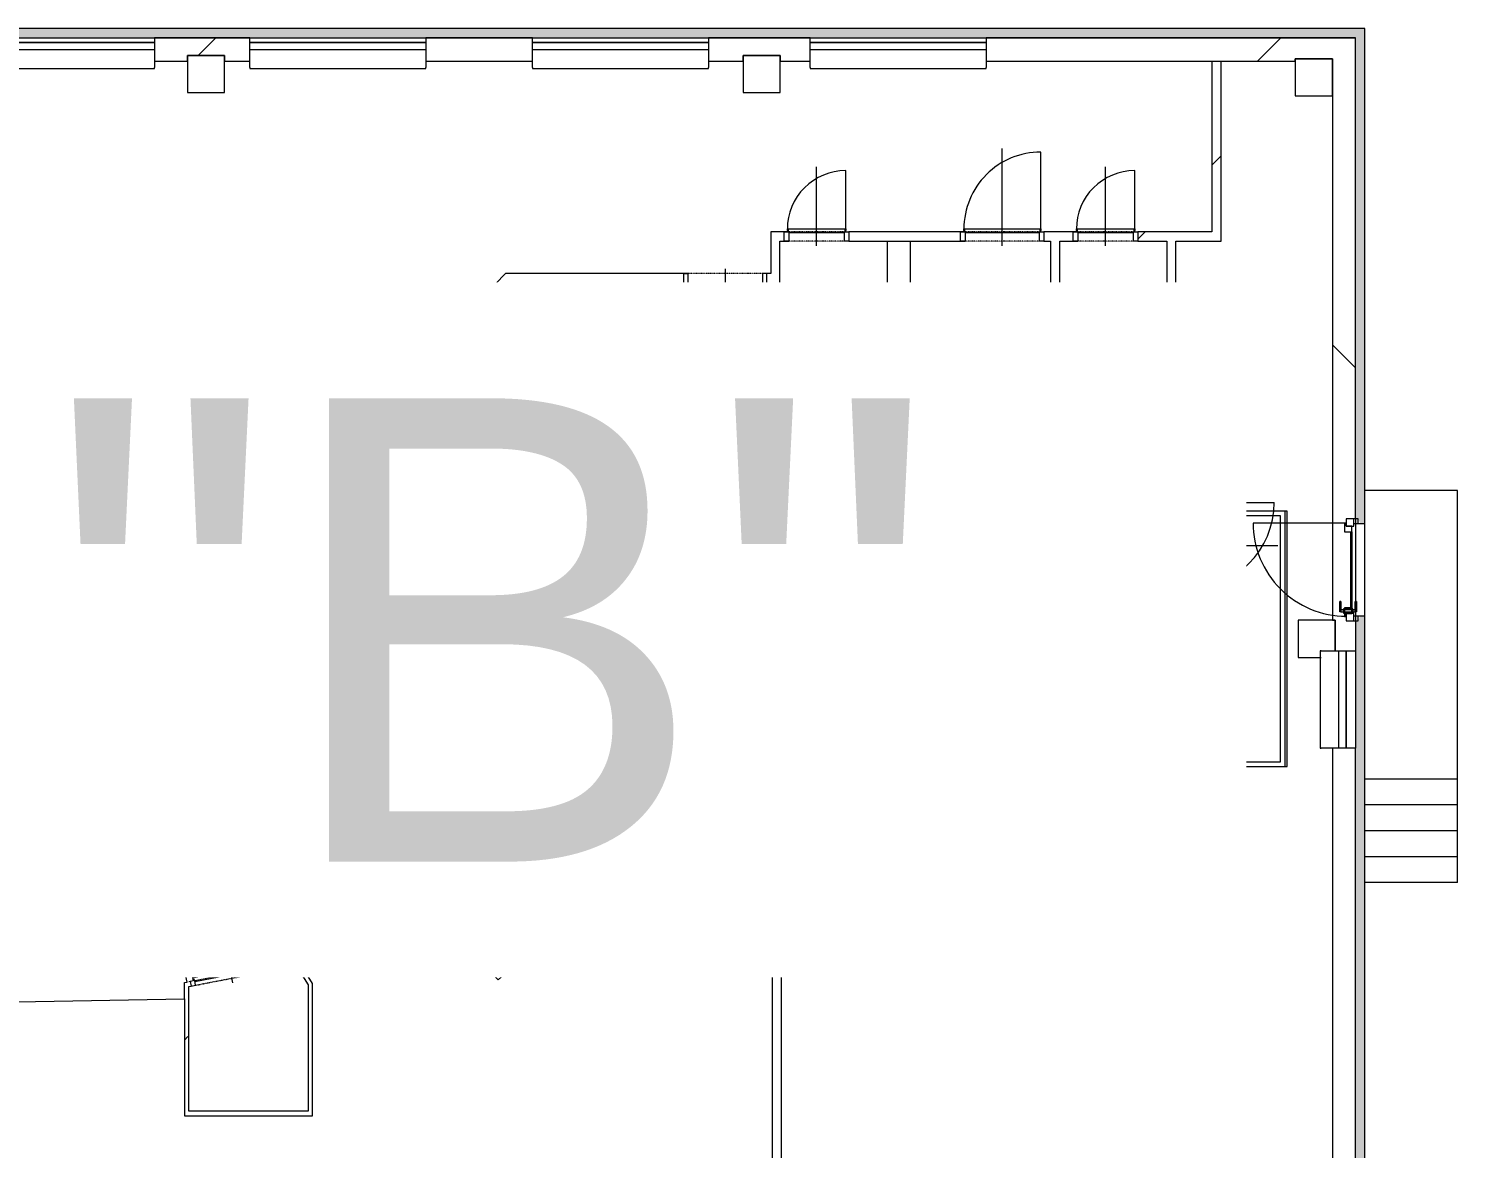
# Model space of a CAD drawing. Header units: millimetres. Extents: x 46521 to 258066, y -45352 to 20466.
# Drawn here: x 198376 to 213802, y -4219 to 7864 of the extents above; entities that cross this region are included whole.
import ezdxf

# ---------------------------------------------------------------- set-up
doc = ezdxf.new("R2010")
doc.units = ezdxf.units.MM
doc.linetypes.add('Čerchovaná se dvěma tečkami', pattern=[2.59, 1, -0.53, 0, -0.53, 0, -0.53])
for name, color, linetype, lineweight in [('A-AREA', 32, 'Continuous', 9), ('A-DOOR', 31, 'Continuous', 13), ('A-DOOR-FRAM', 31, 'Continuous', 25), ('A-FLOR', 192, 'Continuous', 13), ('A-FLOR-HRAL', 11, 'Continuous', 13), ('A-GENM', 13, 'Continuous', 13), ('A-GLAZ', 151, 'Continuous', 13), ('A-GLAZ-SILL', 1, 'Continuous', 13), ('A-WALL', 113, 'Continuous', 13), ('A-WALL-PATT', 111, 'Continuous', 35), ('G-ANNO-TEXT', 231, 'Continuous', 9), ('I-FURN', 30, 'Continuous', 13), ('S-COLS', 52, 'Continuous', 13), ('S-STRS', 31, 'Continuous', 13), ('S-STRS-MBND', 31, 'Continuous', 13)]:
    doc.layers.add(name, color=color, linetype=linetype, lineweight=lineweight)
doc.styles.add('Arial_3', font='arial.ttf', dxfattribs={"height": 5000})
pattern_1 = [(45, (128393, 0), (-7184.2, 7184.2), []), (45, (131267, 0), (-7184.2, 7184.2), []), (45, (137014, 0), (-4310.5, 10057.9), [4064, -2032, 67.06, -1964.94])]
pattern_2 = [(45, (128393, 0), (-4242.64, 4242.64), [])]
pattern_3 = [(45, (128393, 0), (-7184.2, 7184.2), []), (45, (131267, -3e-12), (-7184.2, 7184.2), []), (45, (137014, -7e-12), (-4310.5, 10057.9), [4064, -2032, 67.06, -1964.94])]

# ---------------------------------------------------------------- blocks, each defined once
blk = doc.blocks.new('OKNO_2k_ - OKNO_2k_1900x1400-1963744-Mapka _ závislý 6')
at = {"layer": 'A-GLAZ', "lineweight": 9}
for p, q in [((-950, 126), (950, 126)), ((-950, 75), (-950, 126)), ((950, 75), (-950, 75)), ((-950, 75), (950, 75)), ((-950, -5), (-950, 75)), ((950, 126), (950, 75)), ((950, 75), (950, -5)), ((950, -5), (-950, -5))]:
    blk.add_line(p, q, dxfattribs=at)
blk = doc.blocks.new('Betonový čtvercový sloup - 400 x 400-2030943-Mapka _ závislý 6')
at = {"layer": 'S-COLS', "lineweight": 9}
h = blk.add_hatch(dxfattribs=at)
h.set_pattern_fill('FP_96', color=256, style=0, pattern_type=2)
h.set_pattern_definition([(45, (-77898, -1279), (-7184.2, 7184.2), []), (45, (-75025, -1279), (-7184.2, 7184.2), []), (45, (-69277, -1279), (-4310.5, 10057.9), [4064, -2032, 67.06, -1964.94])])
h.paths.add_polyline_path([(200, -200), (200, 200), (-200, 200), (-200, -200)])
for p, q in [((200, 200), (-200, 200)), ((-200, 200), (-200, -200)), ((200, -200), (200, 200)), ((-200, -200), (200, -200))]:
    blk.add_line(p, q, dxfattribs=at)
blk = doc.blocks.new('Betonový čtvercový sloup - 400 x 400-V24-Mapka _ závislý 6')
at = {"layer": 'S-COLS', "lineweight": 9}
h = blk.add_hatch(dxfattribs=at)
h.set_pattern_fill('FP_97', color=256, style=0, pattern_type=2)
h.set_pattern_definition([(45, (-71899, -1279), (-7184.2, 7184.2), []), (45, (-69026, -1279), (-7184.2, 7184.2), []), (45, (-63278, -1279), (-4310.5, 10057.9), [4064, -2032, 67.06, -1964.94])])
h.paths.add_polyline_path([(200, -200), (200, 200), (-200, 200), (-200, -200)])
for p, q in [((200, 200), (-200, 200)), ((-200, 200), (-200, -200)), ((200, -200), (200, 200)), ((-200, -200), (200, -200))]:
    blk.add_line(p, q, dxfattribs=at)
blk = doc.blocks.new('OKNO_1k - OKNO_1k_900x550-2034296-Mapka _ závislý 6')
at = {"layer": 'A-GLAZ', "lineweight": 9}
for p, q in [((-525, 126), (525, 126)), ((-525, 25), (-525, 126)), ((525, 25), (-525, 25)), ((-525, 25), (525, 25)), ((-525, -55), (-525, 25)), ((525, 126), (525, 25)), ((525, 25), (525, -55)), ((525, -55), (-525, -55))]:
    blk.add_line(p, q, dxfattribs=at)
blk = doc.blocks.new('parapet s nosem_vnitní - parapet s nosem_vnitní-1688577-Mapka _ závislý 6')
at = {"layer": 'A-GENM', "lineweight": 9}
for p, q in [((-525, -190), (-525, 0)), ((525, 0), (525, -190)), ((-525, -190), (-525, -200)), ((-525, -200), (525, -200)), ((-525, -200), (525, -200)), ((525, -200), (525, -190))]:
    blk.add_line(p, q, dxfattribs=at)
blk = doc.blocks.new('parapet s nosem_vnitní - parapet s nosem_vnitní-1349022-Mapka _ závislý 6')
at = {"layer": 'A-GENM', "lineweight": 9}
for p, q in [((-950, -190), (-950, 0)), ((950, 0), (950, -190)), ((-950, -190), (-950, -200)), ((-950, -200), (950, -200)), ((-950, -200), (950, -200)), ((950, -200), (950, -190))]:
    blk.add_line(p, q, dxfattribs=at)
blk = doc.blocks.new('OKNO_dvere vchod_1k_nadsvetlik - vstupni dvere 1000_2200-1689678-Mapka _ závislý 6')
at = {"layer": 'A-GLAZ', "lineweight": 9}
for p, q in [((-990, -20), (-1040, -20)), ((-1040, -20), (-1040, -71)), ((-1040, -70), (-1040, -150)), ((-960, -70), (-1040, -70)), ((-1040, -71), (-990, -71)), ((-1040, -150), (-960, -150)), ((-995, -150), (-995, -1155)), ((-960, -150), (-995, -150)), ((-995, -150), (-995, -170)), ((-990, -71), (-990, -20)), ((-960, -150), (-960, -70)), ((-960, -90), (-960, -150)), ((-900, -90), (-960, -90)), ((-900, -170), (-900, -90)), ((-900, -90), (-80, -90)), ((-147, -40), (-37, -40)), ((-37, -40), (-147, -40)), ((-147, -53), (-147, -40)), ((-147, -40), (-147, -53)), ((-147, -53), (-37, -53)), ((-37, -53), (-147, -53)), ((-20, -90), (-80, -90)), ((-80, -90), (-80, -170)), ((-70, -80), (-70, -180)), ((-24, -80), (-70, -80)), ((-24, -80), (-70, -80)), ((-24, -80), (-70, -80)), ((-24, -80), (-70, -80)), ((-57, -53), (-57, -207)), ((-37, -53), (-57, -53)), ((-37, -53), (-57, -53)), ((-51, -80), (-43, -80)), ((-51, -80), (-43, -80)), ((-37, -40), (-37, -53)), ((-37, -40), (-37, -53)), ((-37, -207), (-37, -53)), ((-24, -180), (-24, -80)), ((-24, -180), (-24, -151)), ((60, -70), (-20, -70)), ((-20, -70), (-20, -150)), ((-20, -150), (-20, -90)), ((-20, -150), (60, -150)), ((15, -150), (-20, -150)), ((60, -20), (10, -20)), ((10, -20), (10, -71)), ((10, -71), (60, -71)), ((15, -170), (15, -150)), ((60, -71), (60, -20)), ((60, -150), (60, -70)), ((-995, -170), (-900, -170)), ((-147, -207), (-37, -207)), ((-37, -207), (-147, -207)), ((-147, -207), (-147, -220)), ((-147, -220), (-147, -207)), ((-147, -220), (-37, -220)), ((-37, -220), (-147, -220)), ((-80, -170), (15, -170)), ((-70, -180), (-24, -180)), ((-70, -180), (-24, -180)), ((-70, -180), (-24, -180)), ((-70, -180), (-24, -180)), ((-57, -207), (-37, -207)), ((-57, -207), (-37, -207)), ((-43, -180), (-51, -180)), ((-43, -180), (-51, -180)), ((-37, -207), (-37, -220)), ((-37, -207), (-37, -220))]:
    blk.add_line(p, q, dxfattribs=at)
blk.add_arc((-995, -150), 1005, 270, 0, dxfattribs=at)
at = {"layer": 'A-GLAZ-SILL', "lineweight": 9}
blk.add_line((-1040, -50), (60, -50), dxfattribs=at)
blk = doc.blocks.new('DVERE_1k_oblozka - DD03_01_600x1970_koupelna-2058719-Mapka _ závislý 6')
at = {"layer": 'A-DOOR', "lineweight": 9}
for p, q in [((-315, 47), (-315, 707)), ((0, -103), (0, 747)), ((-300, 47), (-350, 47)), ((-350, 47), (-350, -53)), ((315, 77), (-315, 77)), ((-315, 77), (-315, 62)), ((-315, 62), (-300, 62)), ((-300, -53), (-300, 47)), ((-300, 37), (300, 37)), ((205, 77), (-205, 77)), ((300, 62), (315, 62)), ((350, 47), (300, 47)), ((300, 47), (300, -53)), ((315, 62), (315, 77)), ((315, 77), (315, 47)), ((350, -53), (350, 47)), ((-350, -53), (-300, -53)), ((300, -53), (350, -53))]:
    blk.add_line(p, q, dxfattribs=at)
at = {"layer": 'A-DOOR', "linetype": 'Čerchovaná se dvěma tečkami', "lineweight": 9}
for p, q in [((-300, 47), (300, 47)), ((-300, -53), (300, -53))]:
    blk.add_line(p, q, dxfattribs=at)
at = {"layer": 'A-DOOR', "lineweight": 9}
blk.add_arc((-315, 77), 630, 360, 90, dxfattribs=at)
at = {"layer": 'A-DOOR-FRAM', "lineweight": 9}
for p, q in [((-300, 47), (-350, 47)), ((-300, -53), (-300, 47)), ((300, 47), (300, -53)), ((300, 47), (350, 47)), ((-350, -53), (-300, -53)), ((350, -53), (300, -53))]:
    blk.add_line(p, q, dxfattribs=at)
blk = doc.blocks.new('DVERE_1k_oblozka - DD03_01_600x1970_koupelna-2058716-Mapka _ závislý 6')
at = {"layer": 'A-DOOR', "lineweight": 9}
for p, q in [((-350, 53), (-300, 53)), ((-350, -47), (-350, 53)), ((-300, 53), (-300, -47)), ((0, 103), (0, -747)), ((300, 53), (350, 53)), ((300, -47), (300, 53)), ((350, 53), (350, -47)), ((-300, -47), (-350, -47)), ((-315, -47), (-315, -707)), ((-315, -62), (-300, -62)), ((-315, -77), (-315, -62)), ((315, -77), (-315, -77)), ((-300, -37), (300, -37)), ((205, -77), (-205, -77)), ((350, -47), (300, -47)), ((300, -62), (315, -62)), ((315, -77), (315, -47)), ((315, -62), (315, -77))]:
    blk.add_line(p, q, dxfattribs=at)
at = {"layer": 'A-DOOR', "linetype": 'Čerchovaná se dvěma tečkami', "lineweight": 9}
for p, q in [((-300, 53), (300, 53)), ((-300, -47), (300, -47))]:
    blk.add_line(p, q, dxfattribs=at)
at = {"layer": 'A-DOOR', "lineweight": 9}
blk.add_arc((-315, -77), 630, 270, 0, dxfattribs=at)
at = {"layer": 'A-DOOR-FRAM', "lineweight": 9}
for p, q in [((-350, 53), (-300, 53)), ((-300, 53), (-300, -47)), ((300, -47), (300, 53)), ((350, 53), (300, 53)), ((-300, -47), (-350, -47)), ((300, -47), (350, -47))]:
    blk.add_line(p, q, dxfattribs=at)
blk = doc.blocks.new('DVERE_1k_oblozka - DD03_01_900x1970-2058718-Mapka _ závislý 6')
at = {"layer": 'A-DOOR', "lineweight": 9}
for p, q in [((-465, 47), (-465, 1007)), ((0, -103), (0, 1047)), ((-450, 47), (-500, 47)), ((-500, 47), (-500, -53)), ((465, 77), (-465, 77)), ((-465, 77), (-465, 62)), ((-465, 62), (-450, 62)), ((-450, -53), (-450, 47)), ((-450, 37), (450, 37)), ((355, 77), (-355, 77)), ((450, 62), (465, 62)), ((500, 47), (450, 47)), ((450, 47), (450, -53)), ((465, 62), (465, 77)), ((465, 77), (465, 47)), ((500, -53), (500, 47)), ((-500, -53), (-450, -53)), ((450, -53), (500, -53))]:
    blk.add_line(p, q, dxfattribs=at)
at = {"layer": 'A-DOOR', "linetype": 'Čerchovaná se dvěma tečkami', "lineweight": 9}
for p, q in [((-450, 47), (450, 47)), ((-450, -53), (450, -53))]:
    blk.add_line(p, q, dxfattribs=at)
at = {"layer": 'A-DOOR', "lineweight": 9}
blk.add_arc((-465, 77), 930, 360, 90, dxfattribs=at)
at = {"layer": 'A-DOOR-FRAM', "lineweight": 9}
for p, q in [((-450, 47), (-500, 47)), ((-450, -53), (-450, 47)), ((450, 47), (450, -53)), ((450, 47), (500, 47)), ((-500, -53), (-450, -53)), ((500, -53), (450, -53))]:
    blk.add_line(p, q, dxfattribs=at)
blk = doc.blocks.new('DVERE_1k_oblozka - DD03_01_800x1970_koupelna-1930961-Mapka _ závislý 6')
at = {"layer": 'A-DOOR', "lineweight": 9}
for p, q in [((-415, 72), (-415, 932)), ((0, -128), (0, 972)), ((-400, 72), (-450, 72)), ((-450, 72), (-450, -78)), ((415, 102), (-415, 102)), ((-415, 102), (-415, 87)), ((-415, 87), (-400, 87)), ((-400, -78), (-400, 72)), ((-400, 62), (400, 62)), ((305, 102), (-305, 102)), ((400, 87), (415, 87)), ((450, 72), (400, 72)), ((400, 72), (400, -78)), ((415, 87), (415, 102)), ((415, 102), (415, 72)), ((450, -78), (450, 72)), ((-450, -78), (-400, -78)), ((400, -78), (450, -78))]:
    blk.add_line(p, q, dxfattribs=at)
at = {"layer": 'A-DOOR', "linetype": 'Čerchovaná se dvěma tečkami', "lineweight": 9}
for p, q in [((-400, 72), (400, 72)), ((-400, -78), (400, -78))]:
    blk.add_line(p, q, dxfattribs=at)
at = {"layer": 'A-DOOR', "lineweight": 9}
blk.add_arc((-415, 102), 830, 360, 90, dxfattribs=at)
at = {"layer": 'A-DOOR-FRAM', "lineweight": 9}
for p, q in [((-400, 72), (-450, 72)), ((-400, -78), (-400, 72)), ((400, 72), (400, -78)), ((400, 72), (450, 72)), ((-450, -78), (-400, -78)), ((450, -78), (400, -78))]:
    blk.add_line(p, q, dxfattribs=at)
blk = doc.blocks.new('DVERE_1k_oblozka - DD03_01_600x1970_koupelna-2058720-Mapka _ závislý 6')
at = {"layer": 'A-DOOR', "lineweight": 9}
for p, q in [((0, -128), (0, 772)), ((-315, 72), (-315, 732)), ((-300, 72), (-350, 72)), ((-350, 72), (-350, -78)), ((315, 102), (-315, 102)), ((-315, 102), (-315, 87)), ((-315, 87), (-300, 87)), ((-300, -78), (-300, 72)), ((-300, 62), (300, 62)), ((205, 102), (-205, 102)), ((300, 87), (315, 87)), ((350, 72), (300, 72)), ((300, 72), (300, -78)), ((315, 87), (315, 102)), ((315, 102), (315, 72)), ((350, -78), (350, 72)), ((-350, -78), (-300, -78)), ((300, -78), (350, -78))]:
    blk.add_line(p, q, dxfattribs=at)
at = {"layer": 'A-DOOR', "linetype": 'Čerchovaná se dvěma tečkami', "lineweight": 9}
for p, q in [((-300, 72), (300, 72)), ((-300, -78), (300, -78))]:
    blk.add_line(p, q, dxfattribs=at)
at = {"layer": 'A-DOOR', "lineweight": 9}
blk.add_arc((-315, 102), 630, 360, 90, dxfattribs=at)
at = {"layer": 'A-DOOR-FRAM', "lineweight": 9}
for p, q in [((-300, 72), (-350, 72)), ((-300, -78), (-300, 72)), ((300, 72), (300, -78)), ((300, 72), (350, 72)), ((-350, -78), (-300, -78)), ((350, -78), (300, -78))]:
    blk.add_line(p, q, dxfattribs=at)
blk = doc.blocks.new('DVERE_1k_oblozka - DD03_01_800x1970_koupelna-2058714-Mapka _ závislý 6')
at = {"layer": 'A-DOOR', "lineweight": 9}
for p, q in [((0, -103), (0, 947)), ((-415, 47), (-415, 907)), ((-400, 47), (-450, 47)), ((-450, 47), (-450, -53)), ((415, 77), (-415, 77)), ((-415, 77), (-415, 62)), ((-415, 62), (-400, 62)), ((-400, -53), (-400, 47)), ((-400, 37), (400, 37)), ((305, 77), (-305, 77)), ((400, 62), (415, 62)), ((450, 47), (400, 47)), ((400, 47), (400, -53)), ((415, 62), (415, 77)), ((415, 77), (415, 47)), ((450, -53), (450, 47)), ((-450, -53), (-400, -53)), ((400, -53), (450, -53))]:
    blk.add_line(p, q, dxfattribs=at)
at = {"layer": 'A-DOOR', "linetype": 'Čerchovaná se dvěma tečkami', "lineweight": 9}
for p, q in [((-400, 47), (400, 47)), ((-400, -53), (400, -53))]:
    blk.add_line(p, q, dxfattribs=at)
at = {"layer": 'A-DOOR', "lineweight": 9}
blk.add_arc((-415, 77), 830, 360, 90, dxfattribs=at)
at = {"layer": 'A-DOOR-FRAM', "lineweight": 9}
for p, q in [((-400, 47), (-450, 47)), ((-400, -53), (-400, 47)), ((400, 47), (400, -53)), ((400, 47), (450, 47)), ((-450, -53), (-400, -53)), ((450, -53), (400, -53))]:
    blk.add_line(p, q, dxfattribs=at)
blk = doc.blocks.new('DVERE_1k_oblozka - DD03_01_800x1970_koupelna-2058717-Mapka _ závislý 6')
at = {"layer": 'A-DOOR', "lineweight": 9}
for p, q in [((-450, 53), (-400, 53)), ((-450, -47), (-450, 53)), ((-400, 53), (-400, -47)), ((0, 103), (0, -947)), ((400, 53), (450, 53)), ((400, -47), (400, 53)), ((450, 53), (450, -47)), ((-400, -47), (-450, -47)), ((-415, -47), (-415, -907)), ((-415, -62), (-400, -62)), ((-415, -77), (-415, -62)), ((415, -77), (-415, -77)), ((-400, -37), (400, -37)), ((305, -77), (-305, -77)), ((450, -47), (400, -47)), ((400, -62), (415, -62)), ((415, -77), (415, -47)), ((415, -62), (415, -77))]:
    blk.add_line(p, q, dxfattribs=at)
at = {"layer": 'A-DOOR', "linetype": 'Čerchovaná se dvěma tečkami', "lineweight": 9}
for p, q in [((-400, 53), (400, 53)), ((-400, -47), (400, -47))]:
    blk.add_line(p, q, dxfattribs=at)
at = {"layer": 'A-DOOR', "lineweight": 9}
blk.add_arc((-415, -77), 830, 270, 0, dxfattribs=at)
at = {"layer": 'A-DOOR-FRAM', "lineweight": 9}
for p, q in [((-450, 53), (-400, 53)), ((-400, 53), (-400, -47)), ((400, -47), (400, 53)), ((450, 53), (400, 53)), ((-400, -47), (-450, -47)), ((400, -47), (450, -47))]:
    blk.add_line(p, q, dxfattribs=at)
blk = doc.blocks.new('Typ horního madla - Horní madlo_Vnitřní_-2021735-Mapka _ závislý 6')
at = {"layer": 'A-FLOR-HRAL', "lineweight": 9}
for p, q in [((81250, 2608), (81250, 2658)), ((82650, 2658), (81250, 2658)), ((83549, 2658), (82650, 2658)), ((83549, -97), (83549, 2658)), ((82650, 2608), (81250, 2608)), ((83499, 2608), (82650, 2608)), ((83499, -47), (83499, 2608)), ((78696, -47), (78696, -97)), ((78696, -47), (80352, -47)), ((78696, -97), (80375, -97)), ((80375, -97), (80352, -47)), ((80352, -47), (82336, -47)), ((80375, -97), (82336, -97)), ((82336, -47), (83499, -47)), ((82336, -97), (83549, -97))]:
    blk.add_line(p, q, dxfattribs=at)
blk = doc.blocks.new('Typ horního madla - Horní madlo_Vnitřní_-2021751-Mapka _ závislý 6')
at = {"layer": 'A-FLOR-HRAL', "lineweight": 9}
for p, q in [((80970, 1459), (80970, 1509)), ((82295, 1509), (80970, 1509)), ((82295, 1459), (80970, 1459)), ((82420, 1509), (82295, 1509)), ((82370, 1459), (82295, 1459)), ((82370, 1384), (82370, 1459)), ((82420, 1384), (82420, 1509)), ((82370, 1102), (82370, 1384)), ((82420, 1052), (82420, 1384)), ((78976, 1102), (78976, 1052)), ((78976, 1102), (79816, 1102)), ((79839, 1052), (79816, 1102)), ((79816, 1102), (82336, 1102)), ((82336, 1102), (82370, 1102)), ((78976, 1052), (79839, 1052)), ((79839, 1052), (82336, 1052)), ((82336, 1052), (82420, 1052))]:
    blk.add_line(p, q, dxfattribs=at)
blk = doc.blocks.new('Kóje - Kóje-2061615-Mapka _ závislý 6')
at = {"layer": 'I-FURN', "lineweight": 9}
for p, q in [((73972, 4123), (73684, 3825)), ((74108, 3991), (73972, 4123)), ((74160, 4045), (74108, 3991)), ((75065, 2804), (74160, 4045)), ((73684, 3825), (73821, 3702)), ((73821, 3702), (74611, 2602)), ((75368, 1291), (75065, 2804)), ((74611, 2602), (74886, 1290)), ((74886, 1290), (74622, -49)), ((75112, -258), (75417, 1291)), ((75417, 1291), (75368, 1291)), ((74622, -49), (73878, -1154)), ((74236, -1556), (75112, -258)), ((67354, -981), (67091, -1259)), ((67689, -1216), (67354, -981)), ((67482, -1523), (67689, -1216)), ((73878, -1154), (72768, -1878)), ((67091, -1259), (67482, -1523)), ((73001, -2362), (74236, -1556)), ((68519, -1773), (68311, -2082)), ((68684, -1884), (68519, -1773)), ((68884, -1916), (68684, -1884)), ((68827, -2280), (68884, -1916)), ((72768, -1878), (72572, -1920)), ((72572, -1920), (72641, -2243)), ((68311, -2082), (68530, -2229)), ((69814, -2080), (69752, -2440)), ((70006, -2113), (69814, -2080)), ((71421, -2104), (70006, -2113)), ((71617, -2065), (71421, -2104)), ((71694, -2425), (71617, -2065)), ((68530, -2229), (68827, -2280)), ((72641, -2243), (72895, -2194)), ((72895, -2194), (73001, -2362)), ((69752, -2440), (69855, -2458)), ((69855, -2458), (69855, -2638)), ((71665, -2430), (71694, -2425)), ((71665, -2606), (71665, -2430)), ((69855, -2638), (71665, -2606))]:
    blk.add_line(p, q, dxfattribs=at)
blk = doc.blocks.new('DVERE_1k_oblozka - DD03_01_800x1970_koupelna-2042788-Mapka _ závislý 6')
at = {"layer": 'A-DOOR', "lineweight": 9}
for p, q in [((-415, 22), (-415, 882)), ((0, -78), (0, 922)), ((-400, 22), (-450, 22)), ((-450, 22), (-450, -28)), ((415, 52), (-415, 52)), ((-415, 52), (-415, 37)), ((-415, 37), (-400, 37)), ((-400, -28), (-400, 22)), ((-400, 12), (400, 12)), ((305, 52), (-305, 52)), ((400, 37), (415, 37)), ((450, 22), (400, 22)), ((400, 22), (400, -28)), ((415, 37), (415, 52)), ((415, 52), (415, 22)), ((450, -28), (450, 22)), ((-450, -28), (-400, -28)), ((400, -28), (450, -28))]:
    blk.add_line(p, q, dxfattribs=at)
at = {"layer": 'A-DOOR', "linetype": 'Čerchovaná se dvěma tečkami', "lineweight": 9}
for p, q in [((-400, 22), (400, 22)), ((-400, -28), (400, -28))]:
    blk.add_line(p, q, dxfattribs=at)
at = {"layer": 'A-DOOR', "lineweight": 9}
blk.add_arc((-415, 52), 830, 360, 90, dxfattribs=at)
at = {"layer": 'A-DOOR-FRAM', "lineweight": 9}
for p, q in [((-400, 22), (-450, 22)), ((-400, -28), (-400, 22)), ((400, 22), (400, -28)), ((400, 22), (450, 22)), ((-450, -28), (-400, -28)), ((450, -28), (400, -28))]:
    blk.add_line(p, q, dxfattribs=at)

msp = doc.modelspace()

# ---------------------------------------------------------------- hatches: boundary and pattern name
at = {"layer": 'A-WALL-PATT', "lineweight": 9}
msp.add_hatch(color=256, dxfattribs=at).paths.add_polyline_path([(212801.6, 7764.2), (212801.6, 7864.2), (193842.6, 7864.2), (193842.6, 7764.2), (212751.6, 7764.2)])
h = msp.add_hatch(dxfattribs=at)
h.set_pattern_fill('FP_59', color=256, angle=-315, style=0, pattern_type=2)
h.set_pattern_definition([(225, (200398.4, 7764), (5747.4, -5747.4), []), (180, (191240.5, 5072), (-5747.4, -5747.4), [1016, -10478.7]), (225, (190224.5, 5072), (5747.4, -5747.4), [1016, -7112]), (270, (189506, 4353.7), (5747.4, -5747.4), [1016, -10478.7]), (315, (189506, 3338), (5747.4, 5747.4), [1016, -7112]), (180, (191240.5, 2619.3), (-5747.4, -5747.4), [1016, -10478.7]), (225, (191959, 3338), (5747.4, -5747.4), [1016, -7112]), (270, (191959, 4353.7), (5747.4, -5747.4), [1016, -10478.7]), (315, (191240.5, 5072), (5747.4, 5747.4), [1016, -7112]), (225, (188577, 1690.4), (5747.4, -5747.4), [2032, -6096])])
h.paths.add_polyline_path([(212451.6, 7514.3), (212701.6, 7514.3), (212701.6, 7764.3), (208715.5, 7764.3), (208715.5, 7514.3), (212051.6, 7514.3), (212051.6, 7539.3), (212451.6, 7539.3)])
h.paths.add_polyline_path([(203815.5, 7514.3), (203815.5, 7764.3), (202665.5, 7764.3), (202665.5, 7514.3)])
h.paths.add_polyline_path([(200765.5, 7514.3), (200765.5, 7764.3), (199735.5, 7764.3), (199735.5, 7514.3), (200092.6, 7514.3), (200092.6, 7574.3), (200492.6, 7574.3), (200492.6, 7514.3)])
h.paths.add_polyline_path([(194492.6, 7514.3), (197835.5, 7514.3), (197835.5, 7764.3), (193842.6, 7764.3), (193842.6, 7514.3), (194092.6, 7514.3)])
h.paths.add_polyline_path([(206815.5, 7514.3), (206815.5, 7764.3), (205715.5, 7764.3), (205715.5, 7514.3), (206091.6, 7514.3), (206091.6, 7574.3), (206491.6, 7574.3), (206491.6, 7514.3)])
h = msp.add_hatch(color=256, dxfattribs=at)
h.paths.add_polyline_path([(212801.6, -5126.6), (212801.6, 1524.3), (212751.6, 1524.3), (212731.6, 1474.3), (212701.6, 1474.3), (212701.6, -5126.6), (212751.6, -5126.6)])
h.paths.add_polyline_path([(212751.6, 2524.3), (212801.6, 2524.3), (212801.6, 7764.2), (212701.6, 7764.2), (212701.6, 2574.3), (212731.6, 2574.3)])
h = msp.add_hatch(dxfattribs=at)
h.set_pattern_fill('FP_36', color=256, style=0, pattern_type=2)
h.set_pattern_definition(pattern_2)
h.paths.add_polyline_path([(211250.2, 5671.9), (211250.2, 7514.3), (211150.2, 7514.3), (211150.2, 5671.9)])
h = msp.add_hatch(dxfattribs=at)
h.set_pattern_fill('FP_60', color=256, angle=45, style=0, pattern_type=2)
h.set_pattern_definition([(135, (212702, 4192.5), (-5747, -5747), []), (90, (210009.5, 13350.4), (-5747.4, 5747.4), [1016, -10478.7]), (135, (210009.5, 14366.4), (-5747.4, -5747.4), [1016, -7112]), (180, (209291, 15085), (-5747.4, -5747.4), [1016, -10478.7]), (225, (208275, 15085), (5747.4, -5747.4), [1016, -7112]), (90, (207556.7, 13350.4), (-5747.4, 5747.4), [1016, -10478.7]), (135, (208275, 12632), (-5747.4, -5747.4), [1016, -7112]), (180, (209291, 12632), (-5747.4, -5747.4), [1016, -10478.7]), (225, (210009.5, 13350.4), (5747.4, -5747.4), [1016, -7112]), (135, (206628, 16014), (-5747.4, -5747.4), [2032, -6096])])
h.paths.add_polyline_path([(212701.6, -4876.6), (212701.6, 99.3), (212451.6, 99.3), (212451.6, -4876.6), (212481.6, -4876.6)])
h.paths.add_polyline_path([(212521.6, 1149.3), (212701.6, 1149.3), (212680.6, 1474.3), (212601.6, 1479.3), (212601.6, 1614.3), (212651.6, 1614.3), (212629.9, 2434.3), (212581.6, 2434.3), (212601.6, 2494.4), (212601.6, 2574.3), (212701.6, 2574.3), (212701.6, 7514.3), (212451.6, 7514.3), (212451.6, 1479.3), (212481.6, 1474.3), (212481.6, 1149.3), (212520.6, 1149.3)])
h = msp.add_hatch(dxfattribs=at)
h.set_pattern_fill('FP_36', color=256, style=0, pattern_type=2)
h.set_pattern_definition(pattern_2)
h.paths.add_polyline_path([(209338.3, 5571.9), (209653.1, 5571.9), (209653.1, 5671.9), (209338.3, 5671.9)])
h.paths.add_polyline_path([(206388.1, 5571.9), (206533.1, 5571.9), (206533.1, 5671.9), (206388.1, 5671.9)])
h.paths.add_polyline_path([(211250.2, 5571.9), (211250.2, 5671.9), (210353.1, 5671.9), (210353.1, 5571.9), (210763.1, 5571.9)])
h.paths.add_polyline_path([(207895.7, 5571.9), (208438.3, 5571.9), (208438.3, 5671.9), (207233.1, 5671.9), (207233.1, 5571.9), (207645.7, 5571.9)])
h = msp.add_hatch(dxfattribs=at)
h.set_pattern_fill('FP_113', color=256, angle=45, style=0, pattern_type=2)
h.set_pattern_definition([(315, (207646, 1436), (5747, 5747), []), (270, (210338, -7722), (5747.4, -5747.4), [1016, -10478.7]), (315, (210338, -8738), (5747.4, 5747.4), [1016, -7112]), (2e-13, (211056, -9456.6), (5747.4, 5747.4), [1016, -10478.7]), (45, (212072, -9456.6), (-5747.4, 5747.4), [1016, -7112]), (270, (212790.7, -7722), (5747.4, -5747.4), [1016, -10478.7]), (315, (212072, -7004), (5747.4, 5747.4), [1016, -7112]), (2e-13, (211056, -7004), (5747.4, 5747.4), [1016, -10478.7]), (45, (210338, -7722), (-5747.4, 5747.4), [1016, -7112]), (315, (213719.5, -10385.4), (5747.4, 5747.4), [2032, -6096])])
h.paths.add_polyline_path([(207895.7, 3046.9), (207895.7, 5571.9), (207645.7, 5571.9), (207645.7, 3046.9)])
h = msp.add_hatch(dxfattribs=at)
h.set_pattern_fill('FP_36', color=256, style=0, pattern_type=2)
h.set_pattern_definition(pattern_2)
h.paths.add_polyline_path([(209508.3, 4006.9), (209508.3, 5571.9), (209408.3, 5571.9), (209408.3, 4006.9), (209449.9, 4006.9)])
h = msp.add_hatch(dxfattribs=at)
h.set_pattern_fill('FP_36', color=256, style=0, pattern_type=2)
h.set_pattern_definition(pattern_2)
h.paths.add_polyline_path([(210663.1, 3856.9), (210663.1, 4006.9), (210378.1, 4006.9), (210378.1, 3856.9)])
h.paths.add_polyline_path([(209129, 3856.9), (209678.1, 3856.9), (209678.1, 4006.9), (207895.7, 4006.9), (207895.7, 3856.9), (209029, 3856.9)])
h = msp.add_hatch(dxfattribs=at)
h.set_pattern_fill('FP_124', color=256, angle=45, style=0, pattern_type=2)
h.set_pattern_definition([(68.546, (128393, 0), (-9456, 3716), []), (68.546, (131028, 1148), (-9456, 3716), []), (68.546, (136297, 3444), (-7969.6, 7498.5), [4064, -2032, 67.06, -1964.94])])
h.paths.add_polyline_path([(203009, 2579.9), (203004.5, 2601.7), (203004.5, 2590.1)])
h.paths.add_polyline_path([(203463.2, 2777.8), (204582.9, 3265.7), (204562.9, 3311.6), (203443.6, 2823.8), (203457.9, 2804.1)])
h = msp.add_hatch(dxfattribs=at)
h.set_pattern_fill('FP_36', color=256, style=0, pattern_type=2)
h.set_pattern_definition(pattern_2)
h.paths.add_polyline_path([(210763.1, 2946.9), (210763.1, 3046.9), (206388.1, 3046.9), (206388.1, 2946.9), (209449.9, 2946.9)])
h = msp.add_hatch(dxfattribs=at)
h.set_pattern_fill('FP_42', color=256, angle=45, style=0, pattern_type=2)
h.set_pattern_definition(pattern_3)
h.paths.add_polyline_path([(204992.1, 1265.8), (204992.1, 1315.8), (203756.5, 1315.8), (203761.5, 1290.8), (203810.4, 1290.1), (203810.5, 1265.8)])
h = msp.add_hatch(dxfattribs=at)
h.set_pattern_fill('FP_123', color=256, angle=45, style=0, pattern_type=2)
h.set_pattern_definition([(22.455, (128393, 0), (-3880.7, 9389.7), []), (22.455, (131047, -1102), (-3880.7, 9389.7), []), (22.455, (136355, -3305), (-124.8, 10942), [4064, -2032, 67.06, -1964.94])])
h.paths.add_polyline_path([(204595.1, -720.1), (204614.3, -673.9), (203513.2, -216.9), (203505, -267.6), (203761.5, -374.1)])
h = msp.add_hatch(dxfattribs=at)
h.set_pattern_fill('FP_122', color=256, angle=45, style=0, pattern_type=2)
h.set_pattern_definition([(89, (128393, 0), (-10158.5, 177.3), []), (89, (130460, 1996), (-10158.5, 177.3), []), (89, (134595, 5989), (-10087.5, 4240.7), [4064, -2032, 67.06, -1964.94])])
h.paths.add_polyline_path([(203445.8, -2401.4), (203481.8, -2366.7), (202658.2, -1513.8), (202629.6, -1556.2), (203245.4, -2193.9)])
h = msp.add_hatch(dxfattribs=at)
h.set_pattern_fill('FP_121', color=256, angle=45, style=0, pattern_type=2)
h.set_pattern_definition([(55.876, (128393, 0), (-8410.7, 5699.6), []), (55.876, (131215, 542), (-8410.7, 5699.6), []), (55.876, (136859, 1627), (-6130.9, 9063.9), [4064, -2032, 67.06, -1964.94])])
h.paths.add_polyline_path([(201014.9, -2297.4), (201260.2, -2242.8), (201233.7, -2204.4), (201007.2, -2257.7)])
h = msp.add_hatch(dxfattribs=at)
h.set_pattern_fill('FP_125', color=256, angle=45, style=0, pattern_type=2)
h.set_pattern_definition([(77, (128393, 0), (-9899.6, 2285.5), []), (77, (130830, 1523), (-9899.6, 2285.5), []), (77, (135704, 4568), (-8985.4, 6245.3), [4064, -2032, 67.06, -1964.94])])
h.paths.add_polyline_path([(201393.3, -2455.8), (201393.3, -2361.4), (201264.4, -2198.5), (201235.9, -2204), (201334.9, -2362.4)])
h = msp.add_hatch(dxfattribs=at)
h.set_pattern_fill('FP_41', color=256, angle=45, style=0, pattern_type=2)
h.set_pattern_definition([(45, (128393, 0), (-7184.2, 7184.2), []), (45, (131267, -2e-12), (-7184.2, 7184.2), []), (45, (137014, -6e-12), (-4310.5, 10057.9), [4064, -2032, 67.06, -1964.94])])
h.paths.add_polyline_path([(200058.3, -3818.4), (200108.3, -3818.4), (200086.8, -2424.8), (200058.3, -2430.3), (200058.3, -3358.4)])
h = msp.add_hatch(dxfattribs=at)
h.set_pattern_fill('FP_41', color=256, angle=45, style=0, pattern_type=2)
h.set_pattern_definition(pattern_3)
h.paths.add_polyline_path([(201393.3, -3818.4), (201443.3, -3818.4), (201443.3, -2441.4), (201393.3, -2362.4), (201393.3, -3358.4)])
h = msp.add_hatch(dxfattribs=at)
h.set_pattern_fill('FP_42', color=256, angle=45, style=0, pattern_type=2)
h.set_pattern_definition(pattern_3)
h.paths.add_polyline_path([(201443.3, -3868.4), (201443.3, -3818.4), (200058.3, -3818.4), (200058.3, -3868.4), (201393.3, -3868.4)])
at = {"layer": 'S-COLS', "lineweight": 9}
h = msp.add_hatch(dxfattribs=at)
h.set_pattern_fill('FP_93', color=256, style=0, pattern_type=2)
h.set_pattern_definition(pattern_1)
h.paths.add_polyline_path([(200092.6, 7174.3), (200492.6, 7174.3), (200492.6, 7574.3), (200092.6, 7574.3), (200092.6, 7514.3)])
h = msp.add_hatch(dxfattribs=at)
h.set_pattern_fill('FP_93', color=256, style=0, pattern_type=2)
h.set_pattern_definition(pattern_1)
h.paths.add_polyline_path([(206091.6, 7174.3), (206491.6, 7174.3), (206491.6, 7574.3), (206091.6, 7574.3), (206091.6, 7514.3)])
h = msp.add_hatch(dxfattribs=at)
h.set_pattern_fill('FP_93', color=256, style=0, pattern_type=2)
h.set_pattern_definition(pattern_1)
h.paths.add_polyline_path([(212451.6, 7139.3), (212451.6, 7539.3), (212051.6, 7539.3), (212051.6, 7139.3)])
h = msp.add_hatch(dxfattribs=at)
h.set_pattern_fill('FP_93', color=256, style=0, pattern_type=2)
h.set_pattern_definition(pattern_1)
h.paths.add_polyline_path([(212081.6, 1079.3), (212324.6, 1079.3), (212331.6, 1149.3), (212481.6, 1149.3), (212481.6, 1479.3), (212081.6, 1479.3), (212081.6, 1149.3)])

# ---------------------------------------------------------------- linework, layer by layer
at = {"layer": 'A-AREA'}
msp.add_line((210863.1, 998.7), (210732.4, -290.9), dxfattribs=at)
at = {"layer": 'A-FLOR', "lineweight": 9}
for p, q in [((213801.6, 2878.5), (212801.6, 2878.5)), ((213801.6, -231.5), (213801.6, 2878.5)), ((212801.6, -231.5), (213801.6, -231.5))]:
    msp.add_line(p, q, dxfattribs=at)
at = {"layer": 'A-WALL', "lineweight": 9}
for p, q in [((212801.6, 7864.2), (193742.6, 7864.2)), ((200765.5, 7764.3), (199735.5, 7764.3)), ((199735.5, 7764.2), (200765.5, 7764.2)), ((203815.5, 7764.3), (202665.5, 7764.3)), ((202665.5, 7764.2), (203815.5, 7764.2)), ((206815.5, 7764.3), (205715.5, 7764.3)), ((205715.5, 7764.2), (206815.5, 7764.2)), ((212701.6, 7764.3), (208715.5, 7764.3)), ((208715.5, 7764.2), (212701.6, 7764.2)), ((212701.6, 2574.3), (212701.6, 7764.3)), ((212801.6, -5226.6), (212801.6, 7864.2)), ((200092.6, 7514.3), (200092.6, 7574.3)), ((200092.6, 7574.3), (200492.6, 7574.3)), ((200492.6, 7574.3), (200492.6, 7514.3)), ((206091.6, 7514.3), (206091.6, 7574.3)), ((206091.6, 7574.3), (206491.6, 7574.3)), ((206491.6, 7574.3), (206491.6, 7514.3)), ((199735.5, 7514.3), (200092.6, 7514.3)), ((200492.6, 7514.3), (200765.5, 7514.3)), ((202665.5, 7514.3), (203815.5, 7514.3)), ((205715.5, 7514.3), (206091.6, 7514.3)), ((206491.6, 7514.3), (206815.5, 7514.3)), ((208715.5, 7514.3), (212051.6, 7514.3)), ((211150.2, 7514.3), (211150.2, 5671.9)), ((211250.2, 5571.9), (211250.2, 7514.3)), ((212051.6, 7514.3), (212051.6, 7539.3)), ((212051.6, 7539.3), (212451.6, 7539.3)), ((212451.6, 7539.3), (212451.6, 1479.3)), ((206533.1, 5671.9), (206388.1, 5671.9)), ((206388.1, 5671.9), (206388.1, 5220.5)), ((206488.1, 5571.9), (206533.1, 5571.9)), ((206488.1, 3976.7), (206488.1, 5571.9)), ((208438.3, 5671.9), (207233.1, 5671.9)), ((207233.1, 5571.9), (208438.3, 5571.9)), ((207645.7, 5571.9), (207645.7, 3046.9)), ((207895.7, 3046.9), (207895.7, 5571.9)), ((209653.1, 5671.9), (209338.3, 5671.9)), ((209338.3, 5571.9), (209408.3, 5571.9)), ((209408.3, 5571.9), (209408.3, 4006.9)), ((209508.3, 5571.9), (209653.1, 5571.9)), ((209508.3, 4006.9), (209508.3, 5571.9)), ((211150.2, 5671.9), (210353.1, 5671.9)), ((210353.1, 5571.9), (210663.1, 5571.9)), ((210663.1, 5571.9), (210663.1, 4006.9)), ((210763.1, 5571.9), (211250.2, 5571.9)), ((210763.1, 3268.7), (210763.1, 5571.9)), ((203523.5, 5220.5), (202414.9, 4074.5)), ((205448.1, 5220.5), (203523.5, 5220.5)), ((206388.1, 5220.5), (206348.1, 5220.5)), ((202553.7, 4045.4), (203545.3, 5070.5)), ((203545.3, 5070.5), (205448.1, 5070.5)), ((206348.1, 5070.5), (206388.1, 5070.5)), ((206388.1, 5070.5), (206388.1, 2946.9)), ((206538.1, 3976.7), (206488.1, 3976.7)), ((206488.1, 3046.9), (206488.1, 3876.7)), ((206488.1, 3876.7), (206538.1, 3876.7)), ((207645.7, 3976.7), (207238.1, 3976.7)), ((207238.1, 3876.7), (207645.7, 3876.7)), ((209408.3, 4006.9), (207895.7, 4006.9)), ((207895.7, 3856.9), (209029, 3856.9)), ((209029, 3856.9), (209029, 3800.4)), ((209129, 3856.9), (209678.1, 3856.9)), ((209129, 3800.4), (209129, 3856.9)), ((209678.1, 4006.9), (209508.3, 4006.9)), ((210663.1, 4006.9), (210378.1, 4006.9)), ((210378.1, 3856.9), (210663.1, 3856.9)), ((210663.1, 3856.9), (210663.1, 3046.9)), ((204562.9, 3311.6), (203442.5, 2823.3)), ((203463.2, 2777.8), (204582.9, 3265.7)), ((204582.9, 3265.7), (204562.9, 3311.6)), ((210863.1, 3268.7), (210763.1, 3268.7)), ((210863.1, 2785.3), (210863.1, 3268.7)), ((209029, 3100.4), (209029, 3046.9)), ((209129, 3046.9), (209129, 3100.4)), ((206388.1, 2946.9), (210763.1, 2946.9)), ((209029, 3046.9), (206488.1, 3046.9)), ((210663.1, 3046.9), (209129, 3046.9)), ((210763.1, 2946.9), (210763.1, 2785.3)), ((202991.7, 2619.6), (203009, 2579.9)), ((212731.6, 2524.3), (212801.6, 2524.3)), ((212651.6, 1614.3), (212651.6, 2434.3)), ((210763.1, 1785.3), (210763.1, 1098.7)), ((210863.1, 998.7), (210863.1, 1785.3)), ((212451.6, 1479.3), (212481.6, 1479.3)), ((212481.6, 1479.3), (212481.6, 1149.3)), ((212701.6, 1474.3), (212701.6, 1149.3)), ((212801.6, 1524.3), (212731.6, 1524.3)), ((203273.4, 1315.8), (203273.4, 1265.8)), ((204992.1, 1315.8), (203756.5, 1315.8)), ((203805.6, 1265.8), (204992.1, 1265.8)), ((204992.1, 1265.8), (204992.1, 1315.8)), ((210763.1, 1098.7), (208213.1, 1098.7)), ((208213.1, 1051.8), (208213.1, 998.7)), ((208213.1, 998.7), (210863.1, 998.7)), ((212451.6, 99.3), (212451.6, -4876.6)), ((212701.6, -5126.6), (212701.6, 99.3)), ((206403.9, -98.3), (206403.9, -1105.6)), ((210733.9, -140.9), (206403.9, -98.3)), ((210732.4, -290.9), (210733.9, -140.9)), ((203496.8, -264.2), (204595.1, -720.1)), ((204614.3, -673.9), (203512, -216.4)), ((206503.9, -1105.6), (206503.9, -249.3)), ((206503.9, -249.3), (210732.4, -290.9)), ((213801.6, -1351.5), (213801.6, -231.5)), ((213801.6, -511.5), (212801.6, -511.5)), ((204595.1, -720.1), (204614.3, -673.9)), ((213801.6, -791.5), (212801.6, -791.5)), ((213801.6, -1071.5), (212801.6, -1071.5)), ((213801.6, -1351.5), (212801.6, -1351.5)), ((203481.8, -2366.7), (202658.2, -1513.8)), ((202629.6, -1556.2), (203445.8, -2401.4)), ((206403.9, -2005.6), (206403.9, -4534.8)), ((206503.9, -4876.6), (206503.9, -2005.6)), ((201034.2, -2242.8), (201005.4, -2248.3)), ((201014.9, -2297.4), (201264.4, -2249.4)), ((201264.4, -2249.4), (201393.3, -2455.8)), ((200121.6, -2418.1), (200108.3, -2420.7)), ((200108.3, -2471.6), (200131, -2467.2)), ((201393.3, -2455.8), (201393.3, -3818.4)), ((201443.3, -2441.4), (201393.9, -2362.4)), ((201443.3, -3868.4), (201443.3, -2441.4)), ((203445.8, -2401.4), (203481.8, -2366.7)), ((200058.3, -2606.2), (200058.3, -3868.4)), ((200108.3, -3818.4), (200108.3, -2471.6)), ((201393.3, -3818.4), (200108.3, -3818.4)), ((200058.3, -3868.4), (201443.3, -3868.4))]:
    msp.add_line(p, q, dxfattribs=at)
at = {"layer": 'S-COLS', "lineweight": 9}
for p, q in [((200492.6, 7574.3), (200092.6, 7574.3)), ((200092.6, 7574.3), (200092.6, 7514.3)), ((200492.6, 7514.3), (200492.6, 7574.3)), ((206491.6, 7574.3), (206091.6, 7574.3)), ((206091.6, 7574.3), (206091.6, 7514.3)), ((206491.6, 7514.3), (206491.6, 7574.3)), ((200092.6, 7514.3), (200092.6, 7174.3)), ((200492.6, 7174.3), (200492.6, 7514.3)), ((206091.6, 7514.3), (206091.6, 7174.3)), ((206491.6, 7174.3), (206491.6, 7514.3)), ((212451.6, 7539.3), (212051.6, 7539.3)), ((212051.6, 7539.3), (212051.6, 7514.3)), ((212051.6, 7514.3), (212051.6, 7139.3)), ((212451.6, 7514.3), (212451.6, 7539.3)), ((212451.6, 7139.3), (212451.6, 7514.3)), ((200092.6, 7174.3), (200492.6, 7174.3)), ((206091.6, 7174.3), (206491.6, 7174.3)), ((212051.6, 7139.3), (212451.6, 7139.3)), ((212451.6, 1479.3), (212081.6, 1479.3)), ((212081.6, 1479.3), (212081.6, 1079.3)), ((212481.6, 1479.3), (212451.6, 1479.3)), ((212481.6, 1149.3), (212481.6, 1479.3)), ((212081.6, 1079.3), (212331.6, 1079.3))]:
    msp.add_line(p, q, dxfattribs=at)
at = {"layer": 'S-STRS', "lineweight": 9}
for p, q in [((207368.9, 1102.2), (207648.9, 1102.2)), ((207648.9, 1102.2), (207928.9, 1102.2)), ((207928.9, 1102.2), (208208.9, 1102.2)), ((208208.9, 1102.2), (208209.1, 1102.2)), ((207368.9, 1051.8), (207368.9, -47.4)), ((207368.9, 1051.8), (207368.9, -47.4)), ((207648.9, 1051.8), (207648.9, -47.4)), ((207648.9, 1051.8), (207648.9, -47.4)), ((207928.9, 1051.8), (207928.9, 241.1)), ((207928.9, 1051.8), (207928.9, 241.1)), ((208208.9, 1051.8), (208208.9, 371.7)), ((208208.9, 1051.8), (208208.9, 371.7)), ((208488.9, 927.8), (208488.9, 502.2)), ((208488.9, 927.8), (208488.9, 502.2)), ((208768.9, 859.8), (208768.9, 632.8)), ((208768.9, 859.8), (208768.9, 632.8)), ((209048.9, 791.7), (209048.9, 763.4)), ((209048.9, 791.7), (209048.9, 763.4)), ((207928.9, 212.7), (207928.9, -47.4)), ((207928.9, 212.7), (207928.9, -47.4)), ((208208.9, 144.7), (208208.9, -47.4)), ((208208.9, 144.7), (208208.9, -47.4)), ((208488.9, 76.6), (208488.9, -47.4)), ((208488.9, 76.6), (208488.9, -47.4)), ((207368.9, -97.8), (207648.9, -97.8)), ((207648.9, -97.8), (207928.9, -97.8)), ((207928.9, -97.8), (208208.9, -97.8)), ((208208.9, -97.8), (208488.9, -97.8)), ((208488.9, -97.8), (208768.7, -97.8))]:
    msp.add_line(p, q, dxfattribs=at)
at = {"layer": 'S-STRS-MBND', "lineweight": 9}
for p, q in [((209363.1, 1458.5), (209363.1, 2658.5)), ((210763.1, 2658.5), (209363.1, 2658.5)), ((209643.1, 1458.5), (209643.1, 2658.5)), ((209643.1, 1458.5), (209643.1, 2658.5)), ((209923.1, 1458.5), (209923.1, 2658.5)), ((209923.1, 1458.5), (209923.1, 2658.5)), ((210203.1, 1458.5), (210203.1, 2658.5)), ((210203.1, 1458.5), (210203.1, 2658.5)), ((210483.1, 1458.5), (210483.1, 2658.5)), ((210483.1, 1458.5), (210483.1, 2658.5)), ((211963.1, 2658.5), (210763.1, 2658.5)), ((210763.1, 1458.5), (210763.1, 2658.5)), ((210763.1, 1458.5), (210763.1, 2658.5)), ((211963.1, -97.8), (211963.1, 2658.5)), ((210763.1, 1458.5), (209363.1, 1458.5)), ((210763.1, 1458.5), (210763.1, 1102.2)), ((208209.1, 1102.2), (210728.9, 1102.2)), ((208265.1, 982.2), (208209.1, 1102.2)), ((208768.9, 1102.2), (208768.9, 859.8)), ((208768.9, 1102.2), (208768.9, 859.8)), ((209048.9, 1102.2), (209048.9, 791.7)), ((209048.9, 1102.2), (209048.9, 791.7)), ((209328.9, 1102.2), (209328.9, -97.8)), ((209328.9, 1102.2), (209328.9, -97.8)), ((209608.9, 1102.2), (209608.9, -97.8)), ((209608.9, 1102.2), (209608.9, -97.8)), ((209888.9, 1102.2), (209888.9, -97.8)), ((209888.9, 1102.2), (209888.9, -97.8)), ((210168.9, 1102.2), (210168.9, -97.8)), ((210168.9, 1102.2), (210168.9, -97.8)), ((210448.9, 1102.2), (210448.9, -97.8)), ((210448.9, 1102.2), (210448.9, -97.8)), ((210763.1, 1102.2), (210728.9, 1102.2)), ((210728.9, 1102.2), (210728.9, -97.8)), ((210728.9, 1102.2), (210728.9, -97.8)), ((209088.9, 782), (208265.1, 982.2)), ((208488.9, 998.7), (208488.9, 927.8)), ((208488.9, 998.7), (208488.9, 927.8)), ((207888.9, 222.4), (209088.9, 782)), ((208768.9, 632.8), (208768.9, -97.8)), ((208768.9, 632.8), (208768.9, -97.8)), ((209048.9, 763.4), (209048.9, -97.8)), ((209048.9, 763.4), (209048.9, -97.8)), ((208488.9, 502.2), (208488.9, 76.6)), ((208488.9, 502.2), (208488.9, 76.6)), ((208208.9, 371.7), (208208.9, 144.7)), ((208208.9, 371.7), (208208.9, 144.7)), ((208712.8, 22.2), (207888.9, 222.4)), ((207928.9, 241.1), (207928.9, 212.7)), ((207928.9, 241.1), (207928.9, 212.7)), ((208768.7, -97.8), (208712.8, 22.2)), ((208768.7, -97.8), (210728.9, -97.8)), ((210728.9, -97.8), (211963.1, -97.8))]:
    msp.add_line(p, q, dxfattribs=at)

# ---------------------------------------------------------------- block references
at = {"layer": 'A-DOOR', "lineweight": 9}
for name, p, rotation in [('DVERE_1k_oblozka - DD03_01_800x1970_koupelna-2058717-Mapka _ závislý 6', (208888.3, 5624.8), 180), ('DVERE_1k_oblozka - DD03_01_600x1970_koupelna-2058716-Mapka _ závislý 6', (206883.1, 5624.8), 180), ('DVERE_1k_oblozka - DD03_01_600x1970_koupelna-2058716-Mapka _ závislý 6', (210003.1, 5624.8), 180), ('DVERE_1k_oblozka - DD03_01_800x1970_koupelna-1930961-Mapka _ závislý 6', (205898.1, 5142.7), 180), ('DVERE_1k_oblozka - DD03_01_600x1970_koupelna-2058716-Mapka _ závislý 6', (209081.9, 3450.4), 90), ('DVERE_1k_oblozka - DD03_01_900x1970-2058718-Mapka _ závislý 6', (210816, 2285.3), 270), ('DVERE_1k_oblozka - DD03_01_800x1970_koupelna-2058714-Mapka _ závislý 6', (206456.8, -1555.6), 270), ('DVERE_1k_oblozka - DD03_01_800x1970_koupelna-2042788-Mapka _ závislý 6', (200567.7, -2354.9), 10.87582456481287)]:
    msp.add_blockref(name, p, dxfattribs=dict(at, rotation=rotation))
for name, p in [('DVERE_1k_oblozka - DD03_01_600x1970_koupelna-2058719-Mapka _ závislý 6', (206888.1, 3929.6)), ('DVERE_1k_oblozka - DD03_01_600x1970_koupelna-2058720-Mapka _ závislý 6', (210028.1, 3934.8))]:
    msp.add_blockref(name, p, dxfattribs=at)
at = {"layer": 'A-FLOR-HRAL', "lineweight": 9}
for name in ['Typ horního madla - Horní madlo_Vnitřní_-2021735-Mapka _ závislý 6', 'Typ horního madla - Horní madlo_Vnitřní_-2021751-Mapka _ závislý 6']:
    msp.add_blockref(name, (128393.3, 0), dxfattribs=at)
at = {"layer": 'A-GENM', "lineweight": 9}
for p in [(198785.5, 7634.3), (201715.5, 7634.3), (204765.5, 7634.3), (207765.5, 7634.3)]:
    msp.add_blockref('parapet s nosem_vnitní - parapet s nosem_vnitní-1349022-Mapka _ závislý 6', p, dxfattribs=at)
at = {"layer": 'A-GENM', "lineweight": 9, "rotation": 270.0000000000001}
msp.add_blockref('parapet s nosem_vnitní - parapet s nosem_vnitní-1688577-Mapka _ závislý 6', (212521.6, 624.3), dxfattribs=at)
at = {"layer": 'A-GLAZ', "lineweight": 9}
for p in [(198785.5, 7639.3), (201715.5, 7639.3), (204765.5, 7639.3), (207765.5, 7639.3)]:
    msp.add_blockref('OKNO_2k_ - OKNO_2k_1900x1400-1963744-Mapka _ závislý 6', p, dxfattribs=at)
at = {"layer": 'A-GLAZ', "lineweight": 9, "rotation": 270.0000000000001}
for name, p in [('OKNO_dvere vchod_1k_nadsvetlik - vstupni dvere 1000_2200-1689678-Mapka _ závislý 6', (212751.6, 1534)), ('OKNO_1k - OKNO_1k_900x550-2034296-Mapka _ závislý 6', (212576.6, 624.3))]:
    msp.add_blockref(name, p, dxfattribs=at)
at = {"layer": 'I-FURN', "lineweight": 9}
msp.add_blockref('Kóje - Kóje-2061615-Mapka _ závislý 6', (128393.3, 0), dxfattribs=at)
at = {"layer": 'S-COLS', "lineweight": 9}
for name, p in [('Betonový čtvercový sloup - 400 x 400-V24-Mapka _ závislý 6', (200292.6, 1279.3)), ('Betonový čtvercový sloup - 400 x 400-2030943-Mapka _ závislý 6', (206291.6, 1279.3))]:
    msp.add_blockref(name, p, dxfattribs=at)

# ---------------------------------------------------------------- next in the draw order: texts
at = {"layer": 'G-ANNO-TEXT', "color": 7, "insert": (198568.9, 3875.6), "char_height": 5000, "width": 11704.638, "attachment_point": 1, "style": 'Arial_3', "bg_fill": 3, "box_fill_scale": 1.25, "bg_fill_color": 256, "bg_fill_true_color": 13158600, "bg_fill_transparency": 0}
msp.add_mtext('"B"', dxfattribs=at)

doc.saveas('drawing.dxf')
